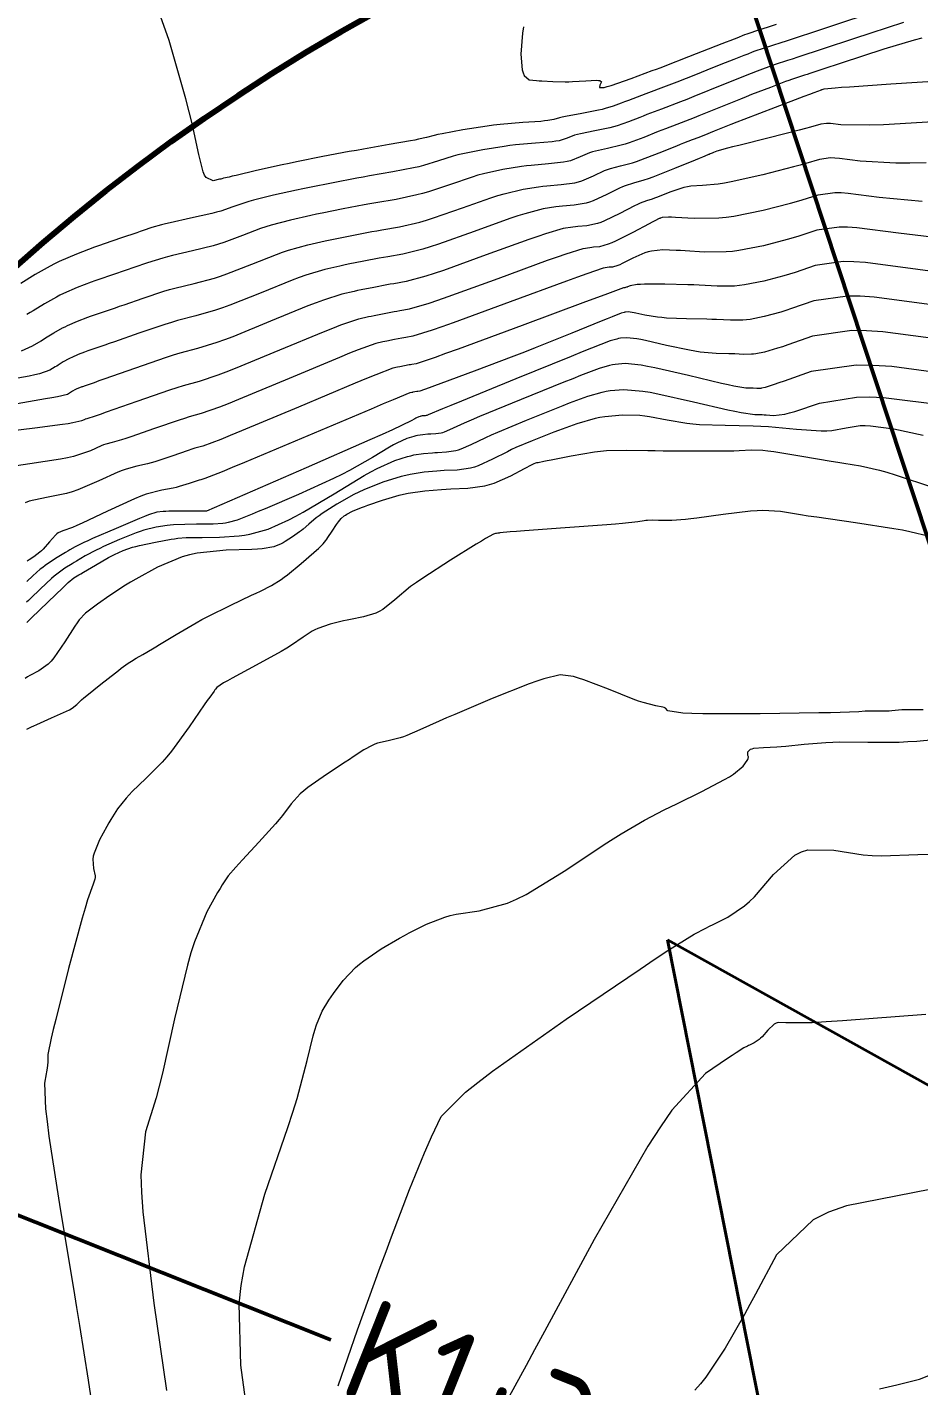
# Model space of a CAD drawing. Header units: millimetres. Extents: x 837475 to 838477, y 1189012 to 1191015.
# Drawn here: x 837697 to 837748.9, y 1190123.2 to 1190202.4 of the extents above; entities that cross this region are included whole.
import ezdxf

# ---------------------------------------------------------------- set-up
doc = ezdxf.new("R2010")
doc.units = ezdxf.units.MM
doc.header["$LTSCALE"] = 0.3
for name, color, linetype, lineweight in [('Abscisado 100m', 250, 'Continuous', 50), ('CORREDORVIA', 94, 'Continuous', 40), ('VIA_Curvas', 250, 'Continuous', 80)]:
    doc.layers.add(name, color=color, linetype=linetype, lineweight=lineweight)
doc.layers.add('COTAS 10', color=7, linetype='Continuous', lineweight=9, true_color=0x6e3e2d)
doc.layers.add('COTAS INT', color=7, linetype='Continuous', lineweight=5, true_color=0x9fa19f)
doc.styles.get("Standard").update_dxf_attribs({"font": 'isocp2.shx', "bigfont": '@extfont2.shx'})

msp = doc.modelspace()

# ---------------------------------------------------------------- linework, layer by layer
at = {"layer": 'Abscisado 100m'}
for p, q in [((837736.582, 1190211.607, 1705.277), (837752.989, 1190161.874, 1705.277)), ((837666.041, 1190145.235, 1705.277), (837714.683, 1190125.832, 1705.277))]:
    msp.add_line(p, q, dxfattribs=at)
at = {"layer": 'CORREDORVIA'}
msp.add_lwpolyline([(838157.033, 1190996.193), (838237.174, 1190821.339), (838237.001, 1190602.875), (838240.031, 1190437.198), (838223.537, 1190366.272), (838184.199, 1189898.277), (837734.304, 1190149.151), (837849.078, 1189569.699), (837751.159, 1189231.384), (837593.191, 1189234.399), (837695.481, 1189679.225), (837660.573, 1189835.358), (837597.737, 1190012.464), (837490.666, 1190492.599), (837964.301, 1190234.408), (838010.155, 1190346.41), (837974.613, 1190516.877), (837969.419, 1190653.334), (837963.574, 1190795.982), (837910.676, 1191000.965)], close=True, dxfattribs=at)
at = {"layer": 'COTAS 10'}
for points in [[(837696.656, 1190183.493), (837697.301, 1190183.775), (837697.79, 1190184.074), (837698.058, 1190184.238), (837698.539, 1190184.534), (837699.042, 1190184.817), (837699.19, 1190184.892), (837699.341, 1190184.965), (837699.92, 1190185.215), (837700.517, 1190185.445), (837700.68, 1190185.505), (837700.843, 1190185.563), (837701.422, 1190185.761), (837702.127, 1190185.999), (837702.368, 1190186.082), (837702.629, 1190186.173), (837703.738, 1190186.563), (837704.948, 1190186.962), (837705.273, 1190187.057), (837705.593, 1190187.147), (837706.713, 1190187.417), (837707.891, 1190187.728), (837708.248, 1190187.843), (837708.618, 1190187.971), (837710.068, 1190188.539), (837711.504, 1190189.109), (837711.865, 1190189.237), (837712.211, 1190189.354), (837713.33, 1190189.67), (837714.359, 1190189.899), (837714.647, 1190189.961), (837714.937, 1190190.022), (837715.999, 1190190.234), (837717.063, 1190190.433), (837717.354, 1190190.486), (837717.643, 1190190.538), (837718.678, 1190190.718), (837719.864, 1190190.992), (837720.249, 1190191.104), (837720.66, 1190191.231), (837722.346, 1190191.819), (837724.013, 1190192.404), (837724.41, 1190192.53), (837724.78, 1190192.64), (837725.883, 1190192.907), (837726.785, 1190193.048), (837727.028, 1190193.08), (837727.268, 1190193.107), (837728.109, 1190193.179), (837728.898, 1190193.287), (837729.105, 1190193.338), (837729.306, 1190193.398), (837729.991, 1190193.689), (837730.628, 1190193.992), (837730.8, 1190194.058), (837730.97, 1190194.118), (837731.565, 1190194.27), (837732.265, 1190194.448), (837732.501, 1190194.524), (837732.754, 1190194.611), (837733.821, 1190195.021), (837734.837, 1190195.435), (837735.059, 1190195.524), (837735.255, 1190195.603), (837735.751, 1190195.795), (837736.148, 1190195.947), (837736.283, 1190196), (837736.429, 1190196.058), (837737.046, 1190196.308), (837738.008, 1190196.69), (837738.371, 1190196.831), (837738.777, 1190196.989), (837740.593, 1190197.685), (837742.276, 1190198.326), (837742.598, 1190198.449), (837742.857, 1190198.548), (837743.273, 1190198.706), (837743.285, 1190198.71), (837743.29, 1190198.711), (837743.295, 1190198.713), (837743.321, 1190198.721), (837743.441, 1190198.761), (837744.074, 1190198.817), (837744.45, 1190198.845), (837744.914, 1190198.878), (837747.314, 1190199.042), (837750.383, 1190199.249)], [(837752.2, 1190187.78), (837748.882, 1190188.233), (837745.842, 1190188.638), (837745.161, 1190188.678), (837744.549, 1190188.687), (837742.915, 1190188.461), (837741.737, 1190188.06), (837741.412, 1190187.959), (837741.087, 1190187.861), (837739.918, 1190187.544), (837738.793, 1190187.324), (837738.495, 1190187.287), (837738.204, 1190187.261), (837737.204, 1190187.257), (837736.152, 1190187.313), (837735.828, 1190187.326), (837735.49, 1190187.337), (837734.151, 1190187.367), (837732.968, 1190187.367), (837732.729, 1190187.36), (837732.527, 1190187.349), (837732.117, 1190187.283), (837731.978, 1190187.213), (837731.948, 1190187.199), (837731.921, 1190187.188), (837731.853, 1190187.169), (837731.807, 1190187.165), (837731.794, 1190187.163), (837731.731, 1190187.154), (837730.796, 1190186.813), (837730.224, 1190186.602), (837729.516, 1190186.339), (837725.831, 1190184.968), (837722.105, 1190183.59), (837721.372, 1190183.323), (837720.768, 1190183.106), (837719.662, 1190182.737), (837719.398, 1190182.692), (837719.324, 1190182.678), (837719.25, 1190182.665), (837718.978, 1190182.614), (837718.707, 1190182.56), (837718.559, 1190182.528), (837718.297, 1190182.47), (837717.295, 1190182.086), (837716.755, 1190181.865), (837716.101, 1190181.595), (837712.794, 1190180.205), (837709.476, 1190178.814), (837708.816, 1190178.543), (837708.268, 1190178.322), (837707.225, 1190177.934), (837706.759, 1190177.804), (837706.574, 1190177.746), (837706.366, 1190177.678), (837705.416, 1190177.349), (837704.43, 1190177.021), (837704.201, 1190176.952), (837703.989, 1190176.894), (837703.381, 1190176.763), (837702.746, 1190176.59), (837702.517, 1190176.505), (837702.265, 1190176.404), (837701.167, 1190175.902), (837699.938, 1190175.386), (837699.604, 1190175.275), (837699.273, 1190175.178), (837698.101, 1190174.944), (837697.091, 1190174.721), (837696.861, 1190174.631)], [(837749.205, 1190178.551), (837747.494, 1190178.928), (837746.135, 1190179.097), (837745.821, 1190179.109), (837745.533, 1190179.107), (837744.72, 1190178.973), (837743.888, 1190178.822), (837743.589, 1190178.809), (837743.26, 1190178.808), (837741.824, 1190178.908), (837740.195, 1190179.052), (837739.744, 1190179.079), (837739.294, 1190179.1), (837737.667, 1190179.131), (837736.159, 1190179.176), (837735.782, 1190179.206), (837735.424, 1190179.244), (837734.279, 1190179.446), (837733.254, 1190179.644), (837732.971, 1190179.679), (837732.69, 1190179.707), (837731.676, 1190179.736), (837730.653, 1190179.643), (837730.365, 1190179.593), (837730.076, 1190179.532), (837729.012, 1190179.227), (837727.958, 1190178.85), (837727.674, 1190178.744), (837727.394, 1190178.638), (837726.41, 1190178.249), (837725.471, 1190177.844), (837725.219, 1190177.727), (837724.97, 1190177.608), (837724.101, 1190177.162), (837723.27, 1190176.787), (837723.046, 1190176.713), (837722.825, 1190176.652), (837722.044, 1190176.539), (837721.285, 1190176.503), (837721.076, 1190176.491), (837720.867, 1190176.477), (837720.12, 1190176.417), (837719.299, 1190176.286), (837719.045, 1190176.227), (837718.778, 1190176.158), (837717.717, 1190175.828), (837716.61, 1190175.392), (837716.315, 1190175.256), (837716.026, 1190175.114), (837715.021, 1190174.545), (837714.18, 1190173.996), (837713.993, 1190173.866), (837713.827, 1190173.746), (837713.395, 1190173.392), (837713.068, 1190173.099), (837712.967, 1190173.018), (837712.863, 1190172.936), (837712.452, 1190172.638), (837712.019, 1190172.368), (837711.901, 1190172.304), (837711.784, 1190172.245), (837711.366, 1190172.07), (837710.687, 1190171.949), (837710.405, 1190171.924), (837710.082, 1190171.903), (837708.575, 1190171.858), (837706.882, 1190171.695), (837706.441, 1190171.601), (837706.013, 1190171.485), (837704.57, 1190170.886), (837703.315, 1190170.18), (837703.005, 1190169.996), (837702.712, 1190169.818), (837701.792, 1190169.217), (837701.08, 1190168.715), (837700.92, 1190168.6), (837700.774, 1190168.495), (837700.38, 1190168.2), (837700.017, 1190167.802), (837699.892, 1190167.633), (837699.755, 1190167.437), (837699.172, 1190166.515), (837698.542, 1190165.594), (837698.376, 1190165.399), (837698.214, 1190165.229), (837697.658, 1190164.834), (837697.141, 1190164.571), (837697.003, 1190164.484), (837696.866, 1190164.392)], [(837715.103, 1190123.153), (837716.229, 1190126.426), (837717.559, 1190130.078), (837717.896, 1190130.987), (837718.219, 1190131.85), (837719.272, 1190134.595), (837720.14, 1190136.742), (837720.347, 1190137.228), (837720.539, 1190137.668), (837721.113, 1190138.864), (837722.521, 1190140.274), (837723.239, 1190140.849), (837724.099, 1190141.504), (837728.391, 1190144.533), (837732.711, 1190147.453), (837733.589, 1190148.039), (837734.329, 1190148.528), (837735.852, 1190149.489), (837736.535, 1190149.842), (837736.744, 1190149.948), (837736.963, 1190150.057), (837737.827, 1190150.48), (837738.797, 1190151.132), (837739.081, 1190151.385), (837739.373, 1190151.67), (837740.486, 1190152.963), (837741.729, 1190154.093), (837742.102, 1190154.275), (837742.489, 1190154.4), (837743.99, 1190154.38), (837745.706, 1190154.103), (837746.229, 1190154.067), (837746.771, 1190154.048), (837748.898, 1190154.124), (837751.192, 1190154.189)]]:
    msp.add_lwpolyline(points, dxfattribs=at)
at = {"layer": 'COTAS INT'}
for points in [[(837746.847, 1190203.397), (837743.396, 1190202.258), (837741.275, 1190201.56), (837740.847, 1190201.419), (837740.488, 1190201.302), (837739.764, 1190201.069), (837739.515, 1190200.991), (837739.455, 1190200.971), (837739.399, 1190200.951), (837739.228, 1190200.887), (837738.977, 1190200.786), (837738.87, 1190200.744), (837738.747, 1190200.696), (837738.166, 1190200.472), (837737.407, 1190200.174), (837737.171, 1190200.08), (837736.924, 1190199.981), (837735.937, 1190199.581), (837734.85, 1190199.145), (837734.538, 1190199.024), (837734.223, 1190198.902), (837733.047, 1190198.46), (837732.02, 1190198.079), (837731.799, 1190197.996), (837731.605, 1190197.923), (837731.132, 1190197.739), (837730.672, 1190197.602), (837730.486, 1190197.558), (837730.276, 1190197.512), (837729.304, 1190197.326), (837728.363, 1190197.149), (837728.172, 1190197.109), (837728.011, 1190197.073), (837727.681, 1190196.976), (837727.32, 1190196.902), (837727.141, 1190196.882), (837726.926, 1190196.861), (837725.863, 1190196.785), (837724.544, 1190196.673), (837724.168, 1190196.63), (837723.788, 1190196.581), (837722.374, 1190196.359), (837721.17, 1190196.137), (837720.922, 1190196.088), (837720.711, 1190196.044), (837720.255, 1190195.929), (837719.792, 1190195.815), (837719.576, 1190195.772), (837719.322, 1190195.724), (837718.087, 1190195.507), (837716.591, 1190195.247), (837716.172, 1190195.171), (837715.75, 1190195.095), (837714.212, 1190194.806), (837712.675, 1190194.499), (837712.256, 1190194.411), (837711.838, 1190194.322), (837710.351, 1190193.99), (837709.161, 1190193.714), (837708.931, 1190193.661), (837708.745, 1190193.617), (837708.433, 1190193.54), (837708.32, 1190193.511), (837708.26, 1190193.498), (837708.188, 1190193.482), (837707.821, 1190193.403), (837707.419, 1190193.58), (837707.325, 1190193.725), (837707.238, 1190193.911), (837706.985, 1190194.93), (837706.595, 1190196.734), (837706.422, 1190197.415), (837706.221, 1190198.174), (837705.259, 1190201.574), (837704.156, 1190204.692)], [(837748.06, 1190202.627), (837746.155, 1190201.998), (837745.138, 1190201.663), (837743.371, 1190201.079), (837741.895, 1190200.595), (837741.574, 1190200.49), (837741.291, 1190200.399), (837740.585, 1190200.176), (837739.842, 1190199.912), (837739.535, 1190199.794), (837739.185, 1190199.657), (837737.556, 1190199.001), (837735.839, 1190198.306), (837735.432, 1190198.144), (837735.056, 1190197.996), (837733.948, 1190197.572), (837733.098, 1190197.254), (837732.885, 1190197.172), (837732.682, 1190197.094), (837732.028, 1190196.833), (837731.366, 1190196.605), (837731.158, 1190196.547), (837730.939, 1190196.491), (837730.058, 1190196.307), (837729.232, 1190196.139), (837729.048, 1190196.092), (837728.884, 1190196.046), (837728.451, 1190195.88), (837727.982, 1190195.734), (837727.795, 1190195.7), (837727.584, 1190195.67), (837726.612, 1190195.583), (837725.452, 1190195.484), (837725.121, 1190195.446), (837724.787, 1190195.403), (837723.543, 1190195.208), (837722.374, 1190194.971), (837722.085, 1190194.902), (837721.812, 1190194.83), (837720.952, 1190194.559), (837720.081, 1190194.287), (837719.8, 1190194.216), (837719.503, 1190194.147), (837718.284, 1190193.91), (837716.942, 1190193.677), (837716.566, 1190193.61), (837716.188, 1190193.541), (837714.808, 1190193.282), (837713.429, 1190193.007), (837713.053, 1190192.928), (837712.678, 1190192.848), (837711.344, 1190192.55), (837710.178, 1190192.261), (837709.909, 1190192.186), (837709.665, 1190192.114), (837708.978, 1190191.873), (837708.275, 1190191.634), (837708.02, 1190191.563), (837707.739, 1190191.49), (837706.508, 1190191.21), (837705.308, 1190190.947), (837705.047, 1190190.886), (837704.817, 1190190.83), (837704.244, 1190190.666), (837703.749, 1190190.496), (837703.568, 1190190.435), (837703.368, 1190190.368), (837702.488, 1190190.077), (837701.474, 1190189.73), (837701.19, 1190189.628), (837700.904, 1190189.523), (837699.859, 1190189.122), (837698.847, 1190188.685), (837698.582, 1190188.557), (837698.324, 1190188.426), (837697.445, 1190187.93), (837696.604, 1190187.413)], [(837725.915, 1190202.363), (837725.844, 1190201.991), (837725.744, 1190200.773), (837725.834, 1190199.862), (837725.882, 1190199.684), (837725.941, 1190199.539), (837726.24, 1190199.284), (837726.673, 1190199.242), (837726.817, 1190199.231), (837726.972, 1190199.22), (837727.615, 1190199.184), (837728.343, 1190199.169), (837728.55, 1190199.172), (837728.76, 1190199.177), (837729.538, 1190199.223), (837730.162, 1190199.253), (837730.275, 1190199.249), (837730.361, 1190199.239), (837730.455, 1190199.159), (837730.389, 1190199.04), (837730.376, 1190199.006), (837730.364, 1190198.972), (837730.336, 1190198.843), (837730.61, 1190198.842), (837730.788, 1190198.889), (837731.011, 1190198.955), (837732.186, 1190199.364), (837733.404, 1190199.815), (837733.654, 1190199.908), (837733.867, 1190199.988), (837734.319, 1190200.161), (837734.752, 1190200.332), (837734.953, 1190200.41), (837735.189, 1190200.501), (837736.333, 1190200.943), (837737.494, 1190201.392), (837737.74, 1190201.488), (837737.954, 1190201.572), (837738.456, 1190201.773), (837738.708, 1190201.876), (837738.763, 1190201.898), (837738.813, 1190201.917), (837738.942, 1190201.962), (837739.684, 1190202.205), (837740.12, 1190202.348), (837740.655, 1190202.525)], [(837749.133, 1190201.704), (837748.683, 1190201.597), (837746.9, 1190201.074), (837744.424, 1190200.256), (837743.346, 1190199.9), (837742.595, 1190199.654), (837742.432, 1190199.601), (837742.288, 1190199.554), (837741.929, 1190199.441), (837741.537, 1190199.307), (837741.372, 1190199.247), (837741.183, 1190199.177), (837740.296, 1190198.842), (837739.201, 1190198.418), (837738.88, 1190198.291), (837738.552, 1190198.16), (837737.301, 1190197.654), (837736.134, 1190197.182), (837735.858, 1190197.072), (837735.602, 1190196.971), (837734.849, 1190196.683), (837734.177, 1190196.428), (837733.972, 1190196.348), (837733.759, 1190196.264), (837732.924, 1190195.927), (837732.06, 1190195.608), (837731.829, 1190195.535), (837731.602, 1190195.469), (837730.811, 1190195.288), (837730.101, 1190195.128), (837729.924, 1190195.075), (837729.756, 1190195.019), (837729.221, 1190194.785), (837728.644, 1190194.566), (837728.45, 1190194.519), (837728.241, 1190194.478), (837727.361, 1190194.381), (837726.36, 1190194.296), (837726.075, 1190194.263), (837725.786, 1190194.226), (837724.713, 1190194.058), (837723.577, 1190193.806), (837723.248, 1190193.716), (837722.912, 1190193.617), (837721.649, 1190193.189), (837720.37, 1190192.759), (837720.025, 1190192.66), (837719.683, 1190192.569), (837718.481, 1190192.314), (837717.293, 1190192.108), (837716.96, 1190192.048), (837716.625, 1190191.987), (837715.403, 1190191.758), (837714.183, 1190191.514), (837713.85, 1190191.444), (837713.518, 1190191.374), (837712.337, 1190191.11), (837711.194, 1190190.807), (837710.887, 1190190.712), (837710.584, 1190190.611), (837709.523, 1190190.206), (837708.447, 1190189.803), (837708.134, 1190189.703), (837707.815, 1190189.609), (837706.61, 1190189.313), (837705.451, 1190189.047), (837705.16, 1190188.972), (837704.883, 1190188.896), (837703.991, 1190188.615), (837703.189, 1190188.334), (837702.747, 1190188.184), (837701.955, 1190187.919), (837701.158, 1190187.647), (837700.935, 1190187.566), (837700.71, 1190187.484), (837699.889, 1190187.169), (837699.094, 1190186.825), (837698.886, 1190186.724), (837698.683, 1190186.622), (837697.992, 1190186.232), (837697.331, 1190185.826), (837697.147, 1190185.713), (837696.962, 1190185.6)], [(837752.634, 1190197.002), (837747.861, 1190196.708), (837746.892, 1190196.663), (837746.076, 1190196.632), (837744.401, 1190196.65), (837743.81, 1190196.728), (837743.678, 1190196.736), (837743.559, 1190196.738), (837743.241, 1190196.694), (837742.638, 1190196.523), (837742.339, 1190196.444), (837741.982, 1190196.352), (837740.217, 1190195.908), (837738.451, 1190195.463), (837738.093, 1190195.37), (837737.793, 1190195.291), (837737.185, 1190195.115), (837736.981, 1190195.037), (837736.896, 1190195.003), (837736.791, 1190194.962), (837736.725, 1190194.935), (837736.709, 1190194.929), (837736.694, 1190194.923), (837736.652, 1190194.907), (837736.334, 1190194.777), (837736.146, 1190194.701), (837735.914, 1190194.606), (837734.717, 1190194.115), (837733.449, 1190193.614), (837733.172, 1190193.512), (837732.929, 1190193.426), (837732.319, 1190193.251), (837731.838, 1190193.107), (837731.676, 1190193.041), (837731.5, 1190192.965), (837730.761, 1190192.594), (837729.968, 1190192.229), (837729.76, 1190192.157), (837729.556, 1190192.096), (837728.858, 1190191.977), (837728.175, 1190191.919), (837727.981, 1190191.896), (837727.784, 1190191.871), (837727.052, 1190191.756), (837725.983, 1190191.475), (837725.573, 1190191.345), (837725.114, 1190191.191), (837723.043, 1190190.448), (837720.949, 1190189.703), (837720.474, 1190189.548), (837720.045, 1190189.415), (837718.875, 1190189.122), (837717.994, 1190188.969), (837717.748, 1190188.925), (837717.5, 1190188.88), (837716.595, 1190188.71), (837715.691, 1190188.529), (837715.444, 1190188.478), (837715.199, 1190188.425), (837714.324, 1190188.23), (837713.228, 1190187.9), (837712.843, 1190187.763), (837712.423, 1190187.606), (837710.613, 1190186.873), (837708.79, 1190186.14), (837708.361, 1190185.983), (837707.966, 1190185.847), (837706.815, 1190185.52), (837705.736, 1190185.246), (837705.386, 1190185.143), (837705.014, 1190185.028), (837703.485, 1190184.512), (837702.069, 1190184.012), (837701.768, 1190183.906), (837701.506, 1190183.815), (837700.527, 1190183.48), (837700.425, 1190183.443), (837700.323, 1190183.405), (837699.95, 1190183.262), (837699.588, 1190183.106), (837699.493, 1190183.06), (837699.401, 1190183.013), (837699.086, 1190182.836), (837698.786, 1190182.651), (837698.702, 1190182.6), (837698.618, 1190182.548), (837698.312, 1190182.361), (837697.702, 1190182.151), (837697.426, 1190182.085), (837697.104, 1190182.016), (837695.554, 1190181.736)], [(837749.368, 1190194.447), (837748.434, 1190194.424), (837747.607, 1190194.419), (837745.521, 1190194.546), (837744.318, 1190194.705), (837744.049, 1190194.721), (837743.806, 1190194.725), (837743.16, 1190194.636), (837742.368, 1190194.396), (837742.034, 1190194.305), (837741.65, 1190194.203), (837739.851, 1190193.745), (837738.02, 1190193.328), (837737.617, 1190193.253), (837737.258, 1190193.194), (837736.338, 1190193.125), (837735.666, 1190193.09), (837735.464, 1190193.053), (837735.254, 1190193.004), (837734.441, 1190192.729), (837733.709, 1190192.439), (837733.551, 1190192.38), (837733.412, 1190192.331), (837733.073, 1190192.232), (837732.707, 1190192.096), (837732.552, 1190192.024), (837732.373, 1190191.937), (837731.531, 1190191.499), (837730.63, 1190191.061), (837730.414, 1190190.975), (837730.213, 1190190.904), (837729.607, 1190190.775), (837729.083, 1190190.73), (837728.934, 1190190.713), (837728.783, 1190190.694), (837728.222, 1190190.606), (837727.186, 1190190.309), (837726.736, 1190190.159), (837726.214, 1190189.978), (837723.74, 1190189.078), (837721.238, 1190188.175), (837720.698, 1190187.992), (837720.225, 1190187.838), (837719.072, 1190187.526), (837718.345, 1190187.4), (837718.142, 1190187.363), (837717.938, 1190187.326), (837717.191, 1190187.186), (837716.445, 1190187.037), (837716.241, 1190186.994), (837716.039, 1190186.951), (837715.317, 1190186.79), (837714.245, 1190186.447), (837713.821, 1190186.289), (837713.343, 1190186.103), (837711.158, 1190185.206), (837708.961, 1190184.309), (837708.475, 1190184.123), (837708.042, 1190183.965), (837706.918, 1190183.623), (837705.879, 1190183.346), (837705.5, 1190183.228), (837705.08, 1190183.094), (837703.232, 1190182.46), (837701.509, 1190181.85), (837701.168, 1190181.73), (837700.885, 1190181.63), (837700.357, 1190181.446), (837700.211, 1190181.396), (837700.171, 1190181.381), (837700.13, 1190181.366), (837699.98, 1190181.309), (837699.835, 1190181.246), (837699.797, 1190181.228), (837699.76, 1190181.209), (837699.633, 1190181.138), (837699.513, 1190181.064), (837699.445, 1190181.022), (837699.323, 1190180.947), (837698.748, 1190180.809), (837698.429, 1190180.749), (837698.041, 1190180.679), (837696.063, 1190180.346)], [(837695.688, 1190178.775), (837697.434, 1190178.998), (837699.047, 1190179.211), (837699.37, 1190179.259), (837699.639, 1190179.303), (837700.165, 1190179.42), (837700.321, 1190179.491), (837700.356, 1190179.505), (837700.389, 1190179.517), (837700.479, 1190179.542), (837700.968, 1190179.703), (837701.252, 1190179.801), (837701.601, 1190179.923), (837703.396, 1190180.557), (837705.3, 1190181.214), (837705.717, 1190181.351), (837706.086, 1190181.468), (837707.02, 1190181.727), (837708.117, 1190182.084), (837708.589, 1190182.263), (837709.133, 1190182.477), (837711.703, 1190183.539), (837714.262, 1190184.6), (837714.799, 1190184.814), (837715.261, 1190184.993), (837716.31, 1190185.35), (837716.879, 1190185.477), (837717.039, 1190185.511), (837717.199, 1190185.544), (837717.787, 1190185.662), (837718.375, 1190185.772), (837718.536, 1190185.802), (837718.696, 1190185.83), (837719.269, 1190185.93), (837720.406, 1190186.261), (837720.923, 1190186.435), (837721.527, 1190186.646), (837724.437, 1190187.708), (837727.315, 1190188.765), (837727.898, 1190188.973), (837728.389, 1190189.144), (837729.392, 1190189.455), (837729.782, 1190189.516), (837729.887, 1190189.53), (837729.991, 1190189.542), (837730.356, 1190189.573), (837730.87, 1190189.713), (837731.069, 1190189.794), (837731.292, 1190189.893), (837732.301, 1190190.403), (837733.245, 1190190.91), (837733.428, 1190191.007), (837733.576, 1190191.086), (837733.827, 1190191.213), (837733.871, 1190191.226), (837733.889, 1190191.232), (837733.91, 1190191.24), (837734.005, 1190191.278), (837734.358, 1190191.297), (837734.54, 1190191.293), (837734.76, 1190191.285), (837735.859, 1190191.221), (837737.289, 1190191.236), (837737.717, 1190191.277), (837738.16, 1190191.335), (837739.873, 1190191.678), (837741.463, 1190192.089), (837741.827, 1190192.189), (837742.157, 1190192.284), (837743.078, 1190192.578), (837744.054, 1190192.712), (837744.419, 1190192.707), (837744.826, 1190192.683), (837746.641, 1190192.441), (837749.138, 1190192.206)], [(837750.669, 1190189.993), (837747.762, 1190190.337), (837745.334, 1190190.66), (837744.79, 1190190.692), (837744.301, 1190190.7), (837742.997, 1190190.519), (837741.947, 1190190.172), (837741.619, 1190190.074), (837741.275, 1190189.975), (837739.896, 1190189.611), (837738.462, 1190189.33), (837738.083, 1190189.284), (837737.712, 1190189.251), (837736.438, 1190189.245), (837735.326, 1190189.314), (837735.057, 1190189.327), (837734.805, 1190189.339), (837734.037, 1190189.363), (837733.367, 1190189.295), (837733.178, 1190189.249), (837732.986, 1190189.191), (837732.279, 1190188.881), (837731.661, 1190188.567), (837731.526, 1190188.506), (837731.406, 1190188.456), (837731.104, 1190188.371), (837730.899, 1190188.353), (837730.781, 1190188.339), (837730.561, 1190188.304), (837729.592, 1190187.979), (837729.061, 1190187.787), (837728.416, 1190187.552), (837725.134, 1190186.338), (837721.816, 1190185.118), (837721.147, 1190184.879), (837720.587, 1190184.684), (837719.465, 1190184.334), (837719.047, 1190184.261), (837718.93, 1190184.24), (837718.812, 1190184.218), (837718.382, 1190184.138), (837717.953, 1190184.052), (837717.836, 1190184.027), (837717.719, 1190184.003), (837717.303, 1190183.91), (837716.278, 1190183.54), (837715.777, 1190183.34), (837715.182, 1190183.098), (837712.249, 1190181.872), (837709.304, 1190180.646), (837708.702, 1190180.403), (837708.193, 1190180.203), (837707.123, 1190179.83), (837706.422, 1190179.636), (837706.146, 1190179.548), (837705.833, 1190179.446), (837704.406, 1190178.953), (837703.016, 1190178.472), (837702.726, 1190178.377), (837702.479, 1190178.298), (837701.93, 1190178.152), (837701.567, 1190178.054), (837701.437, 1190178.005), (837701.293, 1190177.947), (837700.666, 1190177.661), (837699.691, 1190177.332), (837699.328, 1190177.248), (837698.925, 1190177.166), (837697.134, 1190176.892), (837695.443, 1190176.637)], [(837750.002, 1190186.129), (837746.35, 1190186.615), (837745.532, 1190186.663), (837744.796, 1190186.674), (837742.833, 1190186.403), (837741.526, 1190185.948), (837741.204, 1190185.843), (837740.899, 1190185.747), (837739.941, 1190185.477), (837739.123, 1190185.317), (837738.907, 1190185.291), (837738.696, 1190185.272), (837737.97, 1190185.269), (837737.154, 1190185.31), (837736.886, 1190185.32), (837736.599, 1190185.329), (837735.413, 1190185.354), (837734.245, 1190185.399), (837733.97, 1190185.42), (837733.716, 1190185.445), (837732.975, 1190185.568), (837732.46, 1190185.686), (837732.349, 1190185.708), (837732.251, 1190185.726), (837732.011, 1190185.752), (837731.856, 1190185.738), (837731.813, 1190185.731), (837731.769, 1190185.721), (837731.609, 1190185.675), (837731.069, 1190185.463), (837730.785, 1190185.349), (837730.444, 1190185.211), (837728.729, 1190184.513), (837726.581, 1190183.653), (837725.967, 1190183.413), (837725.345, 1190183.171), (837723.027, 1190182.293), (837721.098, 1190181.579), (837720.721, 1190181.441), (837720.411, 1190181.329), (837719.859, 1190181.141), (837719.749, 1190181.122), (837719.718, 1190181.117), (837719.687, 1190181.111), (837719.574, 1190181.09), (837719.461, 1190181.067), (837719.43, 1190181.061), (837719.399, 1190181.054), (837719.29, 1190181.03), (837718.311, 1190180.632), (837717.733, 1190180.391), (837717.021, 1190180.092), (837713.339, 1190178.538), (837709.647, 1190176.983), (837708.93, 1190176.683), (837708.344, 1190176.44), (837707.328, 1190176.037), (837707.095, 1190175.973), (837707.003, 1190175.943), (837706.899, 1190175.909), (837706.425, 1190175.746), (837705.845, 1190175.57), (837705.675, 1190175.528), (837705.5, 1190175.489), (837704.832, 1190175.374), (837703.924, 1190175.127), (837703.597, 1190175.005), (837703.238, 1190174.86), (837701.668, 1190174.144), (837700.184, 1190173.44), (837699.88, 1190173.303), (837699.621, 1190173.191), (837699.069, 1190172.996), (837698.795, 1190172.878), (837698.711, 1190172.815), (837698.624, 1190172.739), (837698.281, 1190172.354), (837697.921, 1190171.934), (837697.822, 1190171.836), (837697.725, 1190171.745), (837697.379, 1190171.482), (837697.092, 1190171.3), (837697.032, 1190171.26), (837696.981, 1190171.225)], [(837751.122, 1190184.025), (837746.859, 1190184.592), (837745.902, 1190184.649), (837745.043, 1190184.662), (837742.752, 1190184.345), (837741.316, 1190183.836), (837740.997, 1190183.728), (837740.711, 1190183.633), (837739.963, 1190183.41), (837739.454, 1190183.311), (837739.32, 1190183.294), (837739.188, 1190183.283), (837738.736, 1190183.281), (837738.228, 1190183.307), (837738.061, 1190183.313), (837737.883, 1190183.318), (837737.144, 1190183.334), (837736.206, 1190183.413), (837735.901, 1190183.459), (837735.578, 1190183.515), (837734.25, 1190183.804), (837733.01, 1190184.089), (837732.742, 1190184.143), (837732.506, 1190184.186), (837731.927, 1190184.248), (837731.556, 1190184.214), (837731.451, 1190184.196), (837731.346, 1190184.174), (837730.96, 1190184.063), (837729.878, 1190183.641), (837729.334, 1190183.423), (837728.684, 1190183.161), (837725.455, 1190181.847), (837722.288, 1190180.553), (837721.678, 1190180.303), (837721.182, 1190180.099), (837720.356, 1190179.754), (837720.284, 1190179.721), (837720.264, 1190179.715), (837720.245, 1190179.71), (837720.177, 1190179.7), (837720.111, 1190179.697), (837720.093, 1190179.696), (837720.075, 1190179.694), (837720.01, 1190179.689), (837719.939, 1190179.678), (837719.917, 1190179.673), (837719.894, 1190179.667), (837719.802, 1190179.638), (837719.674, 1190179.58), (837719.628, 1190179.556), (837719.578, 1190179.528), (837719.36, 1190179.396), (837718.271, 1190178.883), (837717.672, 1190178.615), (837716.945, 1190178.293), (837713.243, 1190176.673), (837708.33, 1190174.535), (837707.439, 1190174.147), (837707.436, 1190174.147), (837707.435, 1190174.146), (837707.228, 1190174.146), (837706.115, 1190174.143), (837705.247, 1190174.134), (837705.064, 1190174.129), (837704.906, 1190174.122), (837704.54, 1190174.09), (837704.051, 1190173.92), (837703.816, 1190173.827), (837703.537, 1190173.713), (837702.167, 1190173.136), (837700.794, 1190172.542), (837700.513, 1190172.417), (837700.275, 1190172.31), (837699.771, 1190172.066), (837699.462, 1190171.88), (837699.346, 1190171.81), (837699.217, 1190171.731), (837698.642, 1190171.375), (837698.036, 1190170.972), (837697.888, 1190170.863), (837697.748, 1190170.755), (837697.313, 1190170.376), (837696.956, 1190170.04)], [(837752.242, 1190181.921), (837747.367, 1190182.57), (837746.273, 1190182.634), (837745.291, 1190182.649), (837742.67, 1190182.287), (837741.106, 1190181.724), (837740.789, 1190181.612), (837740.523, 1190181.52), (837739.985, 1190181.343), (837739.785, 1190181.304), (837739.732, 1190181.298), (837739.68, 1190181.293), (837739.502, 1190181.292), (837739.302, 1190181.303), (837739.236, 1190181.305), (837739.166, 1190181.307), (837738.875, 1190181.313), (837738.166, 1190181.428), (837737.833, 1190181.498), (837737.44, 1190181.586), (837735.526, 1190182.041), (837733.56, 1190182.493), (837733.135, 1190182.577), (837732.761, 1190182.645), (837731.843, 1190182.744), (837731.255, 1190182.69), (837731.089, 1190182.662), (837730.922, 1190182.627), (837730.311, 1190182.451), (837729.238, 1190182.044), (837728.781, 1190181.863), (837728.254, 1190181.653), (837725.773, 1190180.648), (837723.349, 1190179.65), (837722.858, 1190179.444), (837722.445, 1190179.269), (837721.604, 1190178.89), (837721.279, 1190178.743), (837721.192, 1190178.714), (837721.105, 1190178.69), (837720.8, 1190178.646), (837720.502, 1190178.632), (837720.421, 1190178.627), (837720.339, 1190178.622), (837720.047, 1190178.598), (837719.726, 1190178.547), (837719.626, 1190178.524), (837719.522, 1190178.497), (837719.107, 1190178.368), (837718.53, 1190178.107), (837718.324, 1190177.997), (837718.097, 1190177.87), (837717.112, 1190177.275), (837715.77, 1190176.517), (837715.318, 1190176.287), (837714.832, 1190176.049), (837712.786, 1190175.116), (837710.859, 1190174.286), (837710.447, 1190174.112), (837710.087, 1190173.962), (837709.228, 1190173.623), (837708.698, 1190173.477), (837708.545, 1190173.448), (837708.391, 1190173.424), (837707.813, 1190173.383), (837707.202, 1190173.377), (837707.026, 1190173.376), (837706.847, 1190173.375), (837706.18, 1190173.372), (837705.505, 1190173.347), (837705.321, 1190173.332), (837705.14, 1190173.313), (837704.497, 1190173.215), (837703.786, 1190173.031), (837703.562, 1190172.958), (837703.325, 1190172.875), (837702.371, 1190172.496), (837701.436, 1190172.079), (837701.212, 1190171.973), (837701.002, 1190171.87), (837700.371, 1190171.533), (837699.862, 1190171.232), (837699.73, 1190171.153), (837699.602, 1190171.076), (837699.171, 1190170.812), (837698.709, 1190170.476), (837698.56, 1190170.352), (837698.403, 1190170.216), (837697.762, 1190169.615), (837697.173, 1190169.046), (837697.05, 1190168.929), (837696.943, 1190168.831)], [(837696.963, 1190167.651), (837697.224, 1190167.9), (837698.21, 1190168.855), (837699.058, 1190169.677), (837699.232, 1190169.842), (837699.381, 1190169.979), (837699.7, 1190170.249), (837699.986, 1190170.421), (837700.113, 1190170.496), (837700.261, 1190170.583), (837700.97, 1190170.999), (837701.73, 1190171.431), (837701.91, 1190171.529), (837702.078, 1190171.617), (837702.575, 1190171.856), (837703.114, 1190172.038), (837703.308, 1190172.09), (837703.521, 1190172.143), (837704.454, 1190172.341), (837705.373, 1190172.504), (837705.578, 1190172.535), (837705.762, 1190172.561), (837706.245, 1190172.601), (837706.752, 1190172.605), (837706.951, 1190172.606), (837707.175, 1190172.609), (837708.194, 1190172.62), (837709.347, 1190172.703), (837709.655, 1190172.749), (837709.959, 1190172.806), (837711.018, 1190173.099), (837712.233, 1190173.634), (837712.636, 1190173.843), (837713.067, 1190174.08), (837714.865, 1190175.154), (837716.617, 1190176.212), (837717.019, 1190176.438), (837717.386, 1190176.634), (837718.412, 1190177.098), (837719.15, 1190177.328), (837719.336, 1190177.375), (837719.513, 1190177.416), (837720.084, 1190177.508), (837720.603, 1190177.549), (837720.748, 1190177.559), (837720.894, 1190177.568), (837721.422, 1190177.593), (837721.965, 1190177.671), (837722.119, 1190177.713), (837722.275, 1190177.765), (837722.853, 1190178.026), (837723.707, 1190178.438), (837724.038, 1190178.585), (837724.41, 1190178.747), (837726.092, 1190179.449), (837727.824, 1190180.146), (837728.228, 1190180.304), (837728.598, 1190180.447), (837729.661, 1190180.839), (837730.499, 1190181.08), (837730.727, 1190181.127), (837730.954, 1190181.167), (837731.76, 1190181.24), (837732.866, 1190181.141), (837733.282, 1190181.072), (837733.745, 1190180.985), (837735.816, 1190180.519), (837737.814, 1190180.049), (837738.231, 1190179.96), (837738.59, 1190179.888), (837739.395, 1190179.775), (837739.817, 1190179.767), (837739.934, 1190179.761), (837740.051, 1190179.754), (837740.473, 1190179.717), (837741.142, 1190179.799), (837741.415, 1190179.867), (837741.726, 1190179.955), (837743.162, 1190180.437), (837745.31, 1190180.79), (837746.068, 1190180.797), (837746.897, 1190180.764), (837750.485, 1190180.317)], [(837696.966, 1190161.435), (837697.226, 1190161.571), (837697.367, 1190161.636), (837697.539, 1190161.713), (837698.407, 1190162.088), (837699.28, 1190162.482), (837699.455, 1190162.57), (837699.6, 1190162.65), (837699.883, 1190162.863), (837700.152, 1190163.139), (837700.289, 1190163.259), (837700.454, 1190163.398), (837701.273, 1190164.054), (837702.123, 1190164.715), (837702.307, 1190164.857), (837702.468, 1190164.98), (837702.866, 1190165.274), (837703.152, 1190165.461), (837703.243, 1190165.516), (837703.339, 1190165.573), (837703.729, 1190165.792), (837704.283, 1190166.111), (837704.484, 1190166.231), (837704.704, 1190166.364), (837705.668, 1190166.96), (837706.823, 1190167.638), (837707.164, 1190167.824), (837707.513, 1190168.008), (837708.85, 1190168.665), (837710.064, 1190169.236), (837710.336, 1190169.366), (837710.58, 1190169.484), (837711.229, 1190169.81), (837711.779, 1190170.156), (837711.96, 1190170.287), (837712.153, 1190170.434), (837712.956, 1190171.09), (837713.692, 1190171.725), (837713.842, 1190171.858), (837713.97, 1190171.973), (837714.241, 1190172.234), (837714.395, 1190172.434), (837714.449, 1190172.51), (837714.507, 1190172.596), (837714.761, 1190172.979), (837715.014, 1190173.363), (837715.073, 1190173.448), (837715.127, 1190173.523), (837715.281, 1190173.721), (837715.458, 1190173.868), (837715.527, 1190173.911), (837715.604, 1190173.957), (837715.952, 1190174.132), (837716.465, 1190174.345), (837716.645, 1190174.414), (837716.842, 1190174.488), (837717.693, 1190174.79), (837718.655, 1190175.074), (837718.922, 1190175.136), (837719.189, 1190175.191), (837720.157, 1190175.326), (837721.131, 1190175.404), (837721.403, 1190175.423), (837721.676, 1190175.439), (837722.667, 1190175.486), (837723.656, 1190175.617), (837723.928, 1190175.687), (837724.198, 1190175.772), (837725.166, 1190176.198), (837725.96, 1190176.626), (837726.12, 1190176.712), (837726.255, 1190176.783), (837726.53, 1190176.921), (837726.631, 1190176.958), (837726.681, 1190176.972), (837726.759, 1190176.984), (837727.098, 1190177.047), (837727.287, 1190177.084), (837727.516, 1190177.13), (837728.687, 1190177.37), (837730.052, 1190177.602), (837730.404, 1190177.643), (837730.745, 1190177.674), (837731.883, 1190177.703), (837733.162, 1190177.673), (837733.591, 1190177.667), (837734.052, 1190177.662), (837735.991, 1190177.652), (837737.79, 1190177.66), (837738.164, 1190177.666), (837738.484, 1190177.674), (837739.191, 1190177.718), (837739.858, 1190177.695), (837740.153, 1190177.661), (837740.496, 1190177.615), (837742.134, 1190177.351), (837743.846, 1190177.056), (837744.235, 1190176.991), (837744.587, 1190176.933), (837745.554, 1190176.785), (837746.648, 1190176.529), (837747.08, 1190176.404), (837747.569, 1190176.256), (837749.803, 1190175.523)], [(837749.571, 1190172.657), (837748.43, 1190172.944), (837747.989, 1190173.03), (837747.494, 1190173.119), (837745.255, 1190173.463), (837743.008, 1190173.783), (837742.507, 1190173.857), (837742.06, 1190173.924), (837740.883, 1190174.113), (837739.865, 1190174.176), (837739.519, 1190174.165), (837739.143, 1190174.141), (837737.553, 1190173.949), (837736.012, 1190173.728), (837735.668, 1190173.686), (837735.36, 1190173.652), (837734.545, 1190173.599), (837734.021, 1190173.602), (837733.897, 1190173.604), (837733.781, 1190173.605), (837733.436, 1190173.613), (837733.128, 1190173.605), (837733.036, 1190173.597), (837732.941, 1190173.586), (837732.572, 1190173.523), (837731.686, 1190173.419), (837731.264, 1190173.382), (837730.766, 1190173.341), (837728.33, 1190173.162), (837725.962, 1190172.996), (837725.506, 1190172.962), (837725.137, 1190172.934), (837724.527, 1190172.88), (837724.481, 1190172.864), (837724.468, 1190172.861), (837724.454, 1190172.858), (837724.404, 1190172.852), (837724.336, 1190172.842), (837724.312, 1190172.836), (837724.285, 1190172.83), (837724.167, 1190172.797), (837723.699, 1190172.542), (837723.452, 1190172.395), (837723.153, 1190172.215), (837721.65, 1190171.29), (837720.035, 1190170.242), (837719.667, 1190169.984), (837719.332, 1190169.74), (837718.409, 1190168.979), (837717.702, 1190168.417), (837717.504, 1190168.299), (837717.305, 1190168.199), (837716.578, 1190167.972), (837715.835, 1190167.835), (837715.626, 1190167.791), (837715.415, 1190167.744), (837714.64, 1190167.551), (837713.922, 1190167.307), (837713.747, 1190167.228), (837713.583, 1190167.144), (837713.075, 1190166.801), (837712.385, 1190166.321), (837712.106, 1190166.152), (837711.788, 1190165.966), (837710.321, 1190165.164), (837708.925, 1190164.414), (837708.653, 1190164.261), (837708.429, 1190164.132), (837708.034, 1190163.865), (837707.964, 1190163.765), (837707.946, 1190163.741), (837707.929, 1190163.719), (837707.872, 1190163.652), (837707.62, 1190163.3), (837707.479, 1190163.097), (837707.307, 1190162.85), (837706.432, 1190161.577), (837705.39, 1190160.16), (837705.113, 1190159.821), (837704.842, 1190159.505), (837703.906, 1190158.558), (837703.104, 1190157.804), (837702.917, 1190157.61), (837702.746, 1190157.422), (837702.252, 1190156.795), (837701.851, 1190156.161), (837701.737, 1190155.968), (837701.622, 1190155.767), (837701.199, 1190154.979), (837700.884, 1190154.214), (837700.837, 1190154.028), (837700.808, 1190153.853), (837700.849, 1190153.314), (837700.939, 1190152.889), (837700.941, 1190152.786), (837700.933, 1190152.69), (837700.821, 1190152.395), (837700.496, 1190151.487), (837700.353, 1190151.004), (837700.187, 1190150.421), (837699.399, 1190147.476), (837698.644, 1190144.518), (837698.499, 1190143.926), (837698.382, 1190143.433), (837698.193, 1190142.471), (837698.185, 1190142.178), (837698.182, 1190142.107), (837698.18, 1190142.04), (837698.168, 1190141.831), (837698.134, 1190141.562), (837698.116, 1190141.457), (837698.095, 1190141.339), (837697.99, 1190140.799), (837698.054, 1190139.296), (837698.139, 1190138.57), (837698.254, 1190137.71), (837698.914, 1190133.481), (837699.679, 1190128.843), (837699.861, 1190127.723), (837700.03, 1190126.675), (837700.531, 1190123.484), (837700.862, 1190121.278)], [(837749.201, 1190162.555), (837747.956, 1190162.558), (837747.378, 1190162.499), (837747.223, 1190162.49), (837747.071, 1190162.483), (837746.54, 1190162.48), (837746.059, 1190162.485), (837745.938, 1190162.482), (837745.822, 1190162.477), (837745.448, 1190162.446), (837744.361, 1190162.403), (837743.797, 1190162.39), (837743.117, 1190162.377), (837739.71, 1190162.329), (837736.357, 1190162.325), (837735.712, 1190162.34), (837735.19, 1190162.362), (837734.326, 1190162.498), (837734.179, 1190162.654), (837734.108, 1190162.689), (837734.024, 1190162.72), (837733.612, 1190162.799), (837732.888, 1190162.98), (837732.608, 1190163.074), (837732.293, 1190163.188), (837730.867, 1190163.759), (837729.428, 1190164.312), (837729.105, 1190164.415), (837728.814, 1190164.497), (837728.037, 1190164.608), (837727.088, 1190164.376), (837726.69, 1190164.241), (837726.232, 1190164.075), (837724.088, 1190163.219), (837721.902, 1190162.296), (837721.419, 1190162.087), (837720.987, 1190161.899), (837719.868, 1190161.39), (837719.113, 1190161.065), (837718.911, 1190160.993), (837718.713, 1190160.928), (837718.023, 1190160.762), (837717.397, 1190160.609), (837717.239, 1190160.553), (837717.088, 1190160.491), (837716.596, 1190160.22), (837715.99, 1190159.813), (837715.767, 1190159.665), (837715.519, 1190159.503), (837714.424, 1190158.792), (837713.348, 1190158.036), (837713.112, 1190157.846), (837712.902, 1190157.664), (837712.37, 1190157.074), (837711.864, 1190156.407), (837711.671, 1190156.176), (837711.454, 1190155.925), (837710.481, 1190154.851), (837709.526, 1190153.817), (837709.32, 1190153.591), (837709.141, 1190153.392), (837708.706, 1190152.889), (837708.351, 1190152.366), (837708.222, 1190152.153), (837708.079, 1190151.911), (837707.45, 1190150.792), (837706.727, 1190149.038), (837706.524, 1190148.397), (837706.32, 1190147.687), (837705.577, 1190144.559), (837704.861, 1190141.375), (837704.675, 1190140.631), (837704.494, 1190139.945), (837703.886, 1190137.964), (837703.611, 1190135.463), (837703.64, 1190134.45), (837703.715, 1190133.298), (837704.367, 1190127.979), (837705.112, 1190122.894)], [(837709.821, 1190121.504), (837709.442, 1190124.356), (837709.341, 1190127.935), (837709.459, 1190129.001), (837709.641, 1190130.098), (837710.825, 1190134.329), (837712.179, 1190138.225), (837712.467, 1190139.111), (837712.718, 1190139.913), (837713.31, 1190142.114), (837713.655, 1190143.565), (837713.75, 1190143.894), (837713.844, 1190144.192), (837714.179, 1190145.005), (837714.57, 1190145.647), (837714.698, 1190145.837), (837714.836, 1190146.031), (837715.406, 1190146.778), (837716.125, 1190147.536), (837716.357, 1190147.738), (837716.603, 1190147.936), (837717.607, 1190148.623), (837718.679, 1190149.25), (837718.968, 1190149.411), (837719.253, 1190149.565), (837720.251, 1190150.076), (837721.315, 1190150.482), (837721.641, 1190150.571), (837721.981, 1190150.65), (837723.323, 1190150.85), (837724.969, 1190151.295), (837725.5, 1190151.527), (837726.064, 1190151.807), (837728.375, 1190153.214), (837730.613, 1190154.705), (837731.131, 1190155.038), (837731.605, 1190155.336), (837732.952, 1190156.125), (837734.112, 1190156.725), (837734.468, 1190156.905), (837734.839, 1190157.09), (837736.308, 1190157.809), (837737.629, 1190158.495), (837737.908, 1190158.66), (837738.148, 1190158.815), (837738.702, 1190159.282), (837738.938, 1190159.607), (837738.978, 1190159.672), (837739.008, 1190159.726), (837739.024, 1190159.829), (837738.985, 1190159.892), (837738.98, 1190159.921), (837738.977, 1190159.954), (837738.986, 1190160.112), (837739.141, 1190160.265), (837739.23, 1190160.295), (837739.339, 1190160.319), (837739.9, 1190160.363), (837740.683, 1190160.398), (837740.932, 1190160.417), (837741.195, 1190160.44), (837742.263, 1190160.558), (837743.539, 1190160.664), (837743.934, 1190160.679), (837744.346, 1190160.689), (837745.986, 1190160.674), (837747.795, 1190160.682), (837748.314, 1190160.706), (837748.842, 1190160.739), (837750.815, 1190160.938)], [(837749.348, 1190144.809), (837744.506, 1190144.432), (837743.541, 1190144.37), (837742.739, 1190144.327), (837741.2, 1190144.324), (837740.748, 1190144.33), (837740.632, 1190144.292), (837740.52, 1190144.238), (837740.146, 1190143.898), (837739.811, 1190143.509), (837739.724, 1190143.424), (837739.638, 1190143.347), (837739.347, 1190143.151), (837739.087, 1190143.024), (837739.021, 1190142.991), (837738.958, 1190142.96), (837738.753, 1190142.853), (837738.295, 1190142.564), (837738.072, 1190142.417), (837737.808, 1190142.241), (837736.509, 1190141.363), (837734.561, 1190139.231), (837733.888, 1190138.264), (837733.157, 1190137.134), (837730.033, 1190131.694), (837727.141, 1190126.334), (837726.556, 1190125.255), (837726.064, 1190124.351), (837725.068, 1190122.547)], [(837749.6, 1190134.595), (837744.725, 1190133.66), (837743.688, 1190133.275), (837742.785, 1190132.836), (837740.653, 1190130.796), (837739.433, 1190128.503), (837739.106, 1190127.905), (837738.784, 1190127.322), (837737.657, 1190125.347), (837736.54, 1190123.669), (837736.223, 1190123.273), (837735.903, 1190122.907)], [(837746.658, 1190122.976), (837747.664, 1190123.223), (837748.995, 1190123.552), (837749.428, 1190123.718), (837749.887, 1190123.917), (837751.778, 1190124.907), (837753.87, 1190125.947), (837754.458, 1190126.177), (837755.048, 1190126.383), (837757.21, 1190126.918), (837760.161, 1190126.989), (837761.249, 1190126.903), (837762.455, 1190126.77), (837767.787, 1190125.909), (837773.031, 1190124.843), (837774.181, 1190124.581), (837775.199, 1190124.334), (837777.787, 1190123.563), (837779.507, 1190122.813)]]:
    msp.add_lwpolyline(points, dxfattribs=at)
at = {"layer": 'VIA_Curvas', "elevation": 1705.277}
msp.add_lwpolyline([(838041.852, 1190952.651), (838036.739, 1190647.964, 0.047448), (838038.431, 1190626.329), (838092.197, 1190318.419), (838105.057, 1190244.773, -0.677898), (837923.791, 1190133.091), (837840.859, 1190194.745, 0.749125), (837665.299, 1190062.224), (837745.546, 1189850.114, -0.106451), (837752.737, 1189802.402), (837723.495, 1189335.311)], format="xyb", dxfattribs=at)

# ---------------------------------------------------------------- texts
at = {"layer": 'Abscisado 100m'}
msp.add_text('K1+300.00', height=6, rotation=338.2537, dxfattribs=at).set_placement((837714.965, 1190122.814))

doc.saveas('drawing.dxf')
